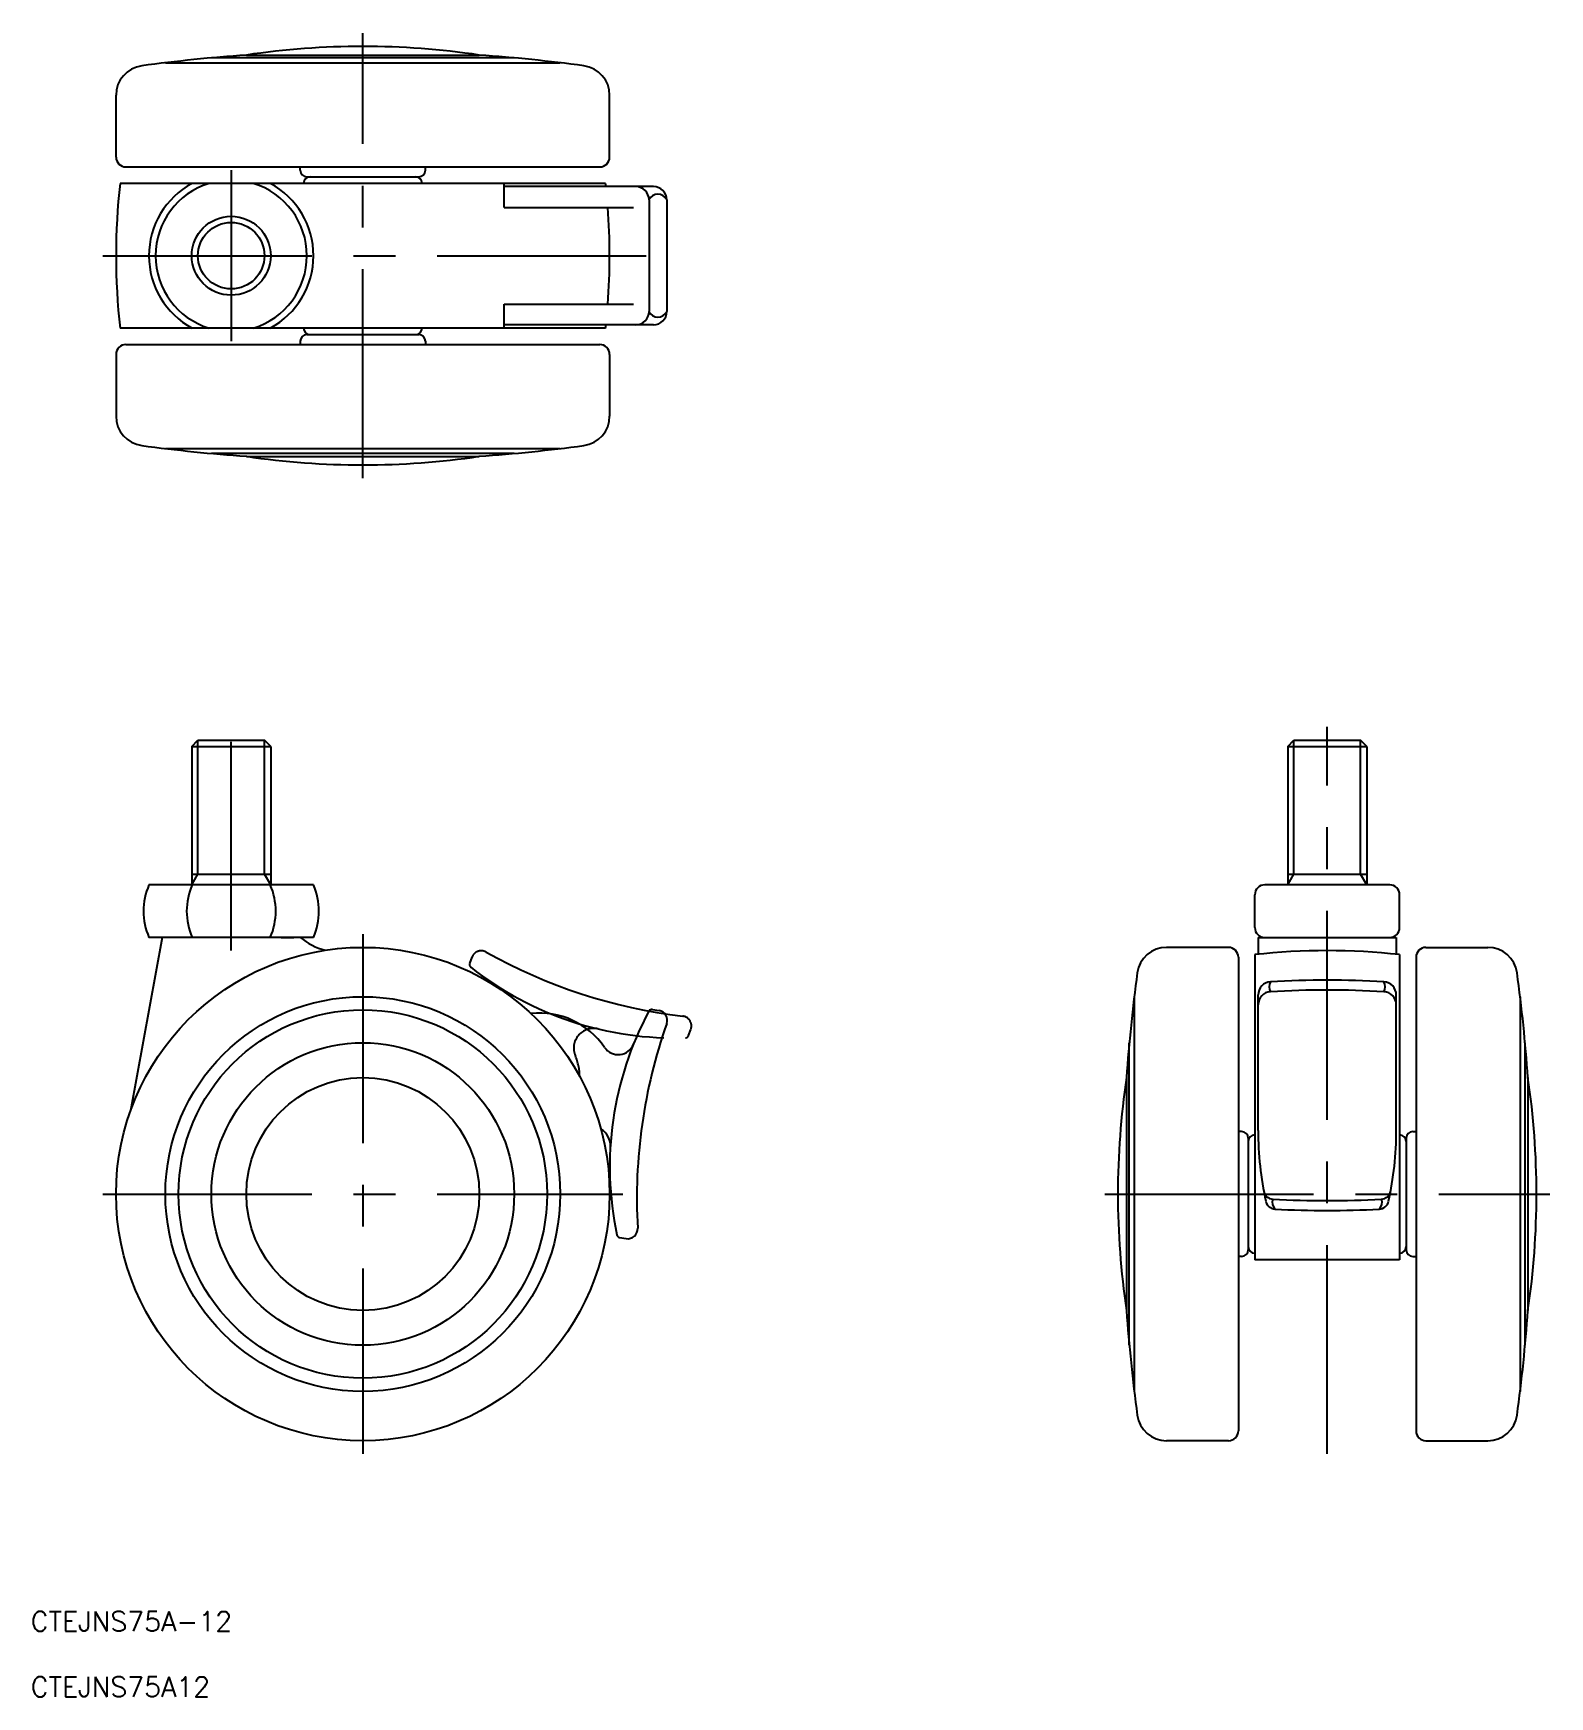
# Model space of a CAD drawing. Extents: x -50 to 180, y -76 to 176.
import ezdxf

# ---------------------------------------------------------------- set-up
doc = ezdxf.new("R2010")
doc.units = 0
doc.linetypes.add('CENTER', pattern=[50.8, 31.75, -6.35, 6.35, -6.35])
doc.linetypes.add('PHANTOM', pattern=[63.5, 31.75, -6.35, 6.35, -6.35, 6.35, -6.35])
doc.layers.get('0').update_dxf_attribs({"linetype": 'CONTINUOUS'})
doc.layers.add('CENTER', color=1, linetype='CENTER')
doc.styles.get("Standard").update_dxf_attribs({"font": 'txt.shx', "height": 3, "bigfont": 'bigfont.shx'})

msp = doc.modelspace()

# ---------------------------------------------------------------- linework, layer by layer
at = {"color": 7, "linetype": 'CONTINUOUS'}
for p, q in [((-30, 171.96), (30, 171.96)), ((23, 172.71), (-23, 172.71)), ((-17.7, 173.14), (17.7, 173.14)), ((-37.5, 157.64), (-37.5, 167.04)), ((37.5, 157.64), (37.5, 167.04)), ((-36, 156.14), (36, 156.14)), ((-9.5, 155.64), (-9.5, 156.14)), ((-8.5, 154.64), (8.5, 154.64)), ((9.5, 155.64), (9.5, 156.14)), ((36.89, 153.64), (-36.89, 153.64)), ((21.5, 149.99), (21.5, 153.64)), ((44.18, 153.14), (21.5, 153.14)), ((21.5, 149.99), (41.13, 149.99)), ((43.49, 151.14), (43.49, 134.14)), ((46.18, 151.14), (46.18, 134.14)), ((21.5, 135.29), (41.13, 135.29)), ((21.5, 131.64), (21.5, 135.29)), ((36.89, 131.64), (-36.89, 131.64)), ((44.18, 132.14), (21.5, 132.14)), ((-36, 129.14), (36, 129.14)), ((-9.5, 129.64), (-9.5, 129.14)), ((-8.5, 130.64), (8.5, 130.64)), ((9.5, 129.64), (9.5, 129.14)), ((-37.5, 127.64), (-37.5, 118.24)), ((37.5, 127.64), (37.5, 118.24)), ((-30, 113.32), (30, 113.32)), ((23, 112.58), (-23, 112.58)), ((-17.7, 112.14), (17.7, 112.14)), ((-26, 68.05), (-25.05, 69)), ((-25.05, 69), (-14.95, 69)), ((-14, 68.05), (-14.95, 69)), ((140.54, 68.05), (141.49, 69)), ((141.49, 69), (151.59, 69)), ((152.54, 68.05), (151.59, 69)), ((-26, 68.05), (-26, 47)), ((-26, 68.05), (-14, 68.05)), ((-14, 68.05), (-14, 47)), ((140.54, 68.05), (140.54, 47)), ((140.54, 68.05), (152.54, 68.05)), ((152.54, 68.05), (152.54, 47)), ((-26, 48.64), (-14, 48.64)), ((140.54, 48.64), (152.54, 48.64)), ((-7.5, 47), (-32.5, 47)), ((156.04, 47), (137.04, 47)), ((135.54, 40.5), (135.54, 45.5)), ((157.54, 40.5), (157.54, 45.5)), ((-30.5, 39), (-35.31, 12.64)), ((-7.5, 39), (-32.5, 39)), ((-27.6, 39), (-29.5, 39)), ((-12.4, 39), (-27.6, 39)), ((-12.4, 39), (-10.5, 39)), ((136.04, 39), (157.04, 39)), ((136.04, 39), (136.04, 36.45)), ((157.04, 39), (157.04, 36.45)), ((131.54, 37.5), (122.14, 37.5)), ((133.04, 36), (133.04, -36)), ((135.54, 36.39), (135.54, -10)), ((157.54, 36.39), (157.54, -10)), ((160.04, 36), (160.04, -36)), ((161.54, 37.5), (170.94, 37.5)), ((44.01, 28.07), (45.03, 27.89)), ((117.22, 30), (117.22, -30)), ((136.04, 9.66), (136.04, 30.26)), ((157.04, 9.66), (157.04, 30.26)), ((175.86, 30), (175.86, -30)), ((116.47, -23), (116.47, 23)), ((176.61, -23), (176.61, 23)), ((116.04, 17.7), (116.04, -17.7)), ((177.04, 17.7), (177.04, -17.7)), ((133.54, 9.5), (133.04, 9.5)), ((134.54, 8.5), (134.54, -8.5)), ((158.54, 8.5), (158.54, -8.5)), ((159.54, 9.5), (160.04, 9.5)), ((39.02, -6.59), (40.01, -6.77)), ((133.54, -9.5), (133.04, -9.5)), ((157.54, -10), (135.54, -10)), ((159.54, -9.5), (160.04, -9.5)), ((131.54, -37.5), (122.14, -37.5)), ((161.54, -37.5), (170.94, -37.5))]:
    msp.add_line(p, q, dxfattribs=at)
at = {"color": 3, "linetype": 'CONTINUOUS'}
for p, q in [((-25.05, 48.64), (-25.05, 69)), ((-14.95, 48.64), (-14.95, 69)), ((141.49, 48.64), (141.49, 69)), ((151.59, 48.64), (151.59, 69)), ((-26, 47), (-25.05, 48.64)), ((-14, 47), (-14.95, 48.64)), ((140.54, 47), (141.49, 48.64)), ((152.54, 47), (151.59, 48.64))]:
    msp.add_line(p, q, dxfattribs=at)
at = {"color": 3, "linetype": 'PHANTOM'}
for p, q in [((16.24, 35.03), (16.6, 35.99)), ((49.51, 24.09), (49.85, 25.03))]:
    msp.add_line(p, q, dxfattribs=at)
at = {"color": 7, "linetype": 'CONTINUOUS'}
for centre, radius in [((-20, 142.64), 6), ((0, 0), 37.5), ((0, 0), 30), ((0, 0), 28), ((0, 0), 23), ((0, 0), 17.7)]:
    msp.add_circle(centre, radius, dxfattribs=at)
at = {"color": 3, "linetype": 'CONTINUOUS'}
msp.add_circle((-20, 142.64), 5.05, dxfattribs=at)
at = {"color": 7, "linetype": 'CONTINUOUS'}
for centre, radius, start, end in [((0, -76.23), 250, 94.0599, 97.7251), ((0, 54.46), 120, 81.5179, 98.4821), ((0, -76.23), 250, 82.2749, 85.9401), ((-33, 167.04), 4.5, 97.7251, 180), ((33, 167.04), 4.5, 360, 82.2749), ((-36, 157.64), 1.5, 180, 270), ((36, 157.64), 1.5, 270, 360), ((-8.5, 155.64), 1, 180, 270), ((-8, 153.64), 1, 90, 180), ((8, 153.64), 1, 360, 90), ((8.5, 155.64), 1, 270, 360), ((62.5, 142.64), 100, 173.6847, 186.3153), ((-20, 142.64), 12.5, 118.3576, 241.6424), ((-20, 142.64), 11.5, 106.9574, 253.0426), ((-20, 142.64), 11.5, 286.9574, 73.0426), ((-20, 142.64), 12.5, 298.3576, 61.6424), ((-62.5, 142.64), 100, 6.0272, 6.3153), ((41.49, 151.14), 2, 0, 90), ((44.83, 150.48), 1.5, 26.1134, 153.8866), ((44.18, 151.14), 2, 0, 90), ((-62.5, 142.64), 100, 355.785, 4.215), ((41.49, 134.14), 2, 270, 360), ((44.83, 134.8), 1.5, 206.1134, 333.8866), ((44.18, 134.14), 2, 270, 0), ((-8, 131.64), 1, 180, 270), ((8, 131.64), 1, 270, 360), ((-62.5, 142.64), 100, 353.6847, 353.9728), ((-36, 127.64), 1.5, 90, 180), ((-8.5, 129.64), 1, 90, 180), ((8.5, 129.64), 1, 360, 90), ((36, 127.64), 1.5, 360, 90), ((-33, 118.24), 4.5, 180, 262.2749), ((33, 118.24), 4.5, 277.7251, 360), ((0, 361.52), 250, 262.2749, 265.9401), ((0, 230.83), 120, 261.5179, 278.4821), ((0, 361.52), 250, 274.0599, 277.7251), ((-23.33, 43), 10, 156.4218, 203.5782), ((-16.77, 43), 10, 156.4218, 203.5782), ((-23.23, 43), 10, 336.4218, 23.5782), ((-16.67, 43), 10, 336.4218, 23.5782), ((137.04, 45.5), 1.5, 90, 180), ((156.04, 45.5), 1.5, 0, 90), ((137.04, 40.5), 1.5, 180, 270), ((156.04, 40.5), 1.5, 270, 360), ((-3.14, 46.72), 10, 230.5154, 254.9856), ((122.14, 33), 4.5, 90, 172.2749), ((131.54, 36), 1.5, 0, 90), ((146.54, -63), 100, 83.6847, 96.3153), ((161.54, 36), 1.5, 90, 180), ((170.94, 33), 4.5, 7.7251, 90), ((365.41, 0), 250, 172.2749, 175.9401), ((-72.33, 0), 250, 4.0599, 7.7251), ((138.04, 30.26), 2, 93.2924, 180), ((138.04, 28.76), 2, 93.2924, 180), ((139.23, 31.5), 1.5, 150, 210), ((146.54, -117.5), 150, 86.7076, 93.2924), ((146.54, -119), 150, 86.7076, 93.2924), ((153.86, 31.5), 1.5, 330, 30), ((155.04, 30.26), 2, 0, 86.7076), ((155.04, 28.76), 2, 0, 86.7076), ((43.93, 27.57), 0.5, 80, 151.752), ((44.77, 26.41), 1.5, 340.5969, 80), ((26.85, 15.5), 12, 34.4259, 96.1148), ((87.53, 4.15), 50, 151.752, 191.9463), ((121.64, -0.66), 80, 160.5969, 183.2534), ((38.81, 23.7), 2.5, 214.4259, 338.1369), ((234.73, 0), 120, 171.5179, 188.4821), ((58.35, 0), 120, 351.5179, 8.4821), ((34.63, 7.31), 3, 356.5773, 58.9083), ((133.54, 8.5), 1, 0, 90), ((135.54, 8), 1, 90, 180), ((186.04, 9.66), 50, 180, 192.4391), ((107.04, 9.66), 50, 347.5609, 360), ((157.54, 8), 1, 0, 90), ((159.54, 8.5), 1, 90, 180), ((138.37, 0.72), 1.5, 190.6104, 266.8459), ((154.71, 0.72), 1.5, 273.1541, 349.3896), ((138.68, -0.79), 1.5, 192.4391, 266.9654), ((139.7, -1.27), 1.5, 160.5564, 222.7171), ((146.54, 149), 150, 266.8459, 273.1541), ((146.54, 147.5), 150, 266.9654, 273.0346), ((153.38, -1.27), 1.5, 317.2829, 19.4436), ((154.4, -0.79), 1.5, 273.0346, 347.5609), ((39.1, -6.1), 0.5, 191.9463, 260), ((40.27, -5.29), 1.5, 260, 3.2534), ((133.54, -8.5), 1, 270, 360), ((135.54, -8), 1, 180, 270), ((157.54, -8), 1, 270, 360), ((159.54, -8.5), 1, 180, 270), ((365.41, 0), 250, 184.0599, 187.7251), ((-72.33, 0), 250, 352.2749, 355.9401), ((122.14, -33), 4.5, 187.7251, 270), ((170.94, -33), 4.5, 270, 352.2749), ((131.54, -36), 1.5, 270, 360), ((161.54, -36), 1.5, 180, 270)]:
    msp.add_arc(centre, radius, start, end, dxfattribs=at)
at = {"color": 3, "linetype": 'PHANTOM'}
for centre, radius, start, end in [((18, 35.48), 1.5, 60.5969, 160), ((58.02, 106.48), 80, 240.5969, 263.2534), ((16.71, 34.86), 0.5, 160, 231.752), ((47.36, 73.73), 50, 231.752, 271.9463), ((48.44, 25.55), 1.5, 340, 83.2534), ((35.05, 22.18), 3, 76.5773, 203.348), ((49.04, 24.26), 0.5, 271.9463, 340), ((24.95, 17.82), 8, 0.5499, 23.348)]:
    msp.add_arc(centre, radius, start, end, dxfattribs=at)
at = {"layer": 'CENTER', "color": 1, "linetype": 'CENTER'}
for p, q in [((0, 108.83), (0, 176.46)), ((-20, 155.64), (-20, 129.64)), ((-39.5, 142.64), (48.18, 142.64)), ((-20, 37), (-20, 71)), ((146.54, -39.5), (146.54, 71)), ((0, 39.5), (0, -39.5)), ((-39.5, 0), (39.5, 0)), ((112.73, 0), (180.35, 0))]:
    msp.add_line(p, q, dxfattribs=at)

# ---------------------------------------------------------------- texts
at = {"color": 7, "linetype": 'CONTINUOUS'}
for s, p in [('CTEJNS75A-12', (-50.46, -66.47)), ('CTEJNS75A12', (-50.46, -76.42))]:
    msp.add_text(s, height=3, dxfattribs=at).set_placement(p)

doc.saveas('drawing.dxf')
